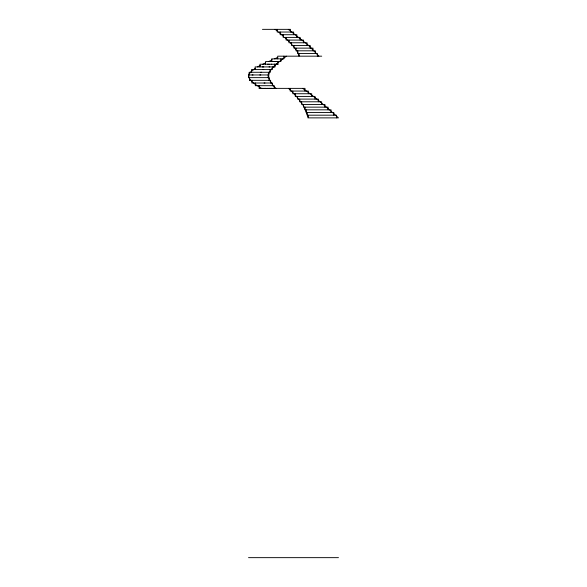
<?xml version="1.0" encoding="UTF-8"?>
<svg xmlns="http://www.w3.org/2000/svg" width="587" height="587" viewBox="0 0 587 587"><rect width="100%" height="100%" fill="white"/><g stroke="black" fill="none" stroke-linecap="round" stroke-linejoin="round"><path stroke-width="0.88" d="M249.468 77.638L249.468 80.324L270.636 80.324L270.636 83.009L271.51 83.009C262.081 71.746 278.935 62.471 286.361 56.176M261.486 88.373C256.952 85.35 251.61 82.664 248.998 77.638L248.851 74.96L249.952 72.942M250.311 72.274L255.396 68.253M257.524 66.911L260.518 65.377M274.672 58.861L277.68 57.328M262.763 64.225L265.684 62.882M268.604 61.54L272.397 59.867M268.303 74.96L268.442 72.274M274.408 61.54L275.802 61.54M268.685 64.225L269.308 64.225M274.261 64.225L274.885 64.225M277.358 64.225L277.981 64.225L277.981 61.54M263.732 66.911L262.213 66.911M273.593 66.911L274.356 66.911M269.213 72.274L269.983 72.274L269.983 69.589M248.851 74.96L249.182 72.274L269.983 72.274M260.687 88.373L261.442 88.373M263.702 88.373L264.451 88.373M267.467 88.373L268.215 88.373M270.475 88.373L271.979 88.373M273.491 88.373L275.076 88.373M262.433 29.35L290.499 29.35L290.499 32.036M321.72 56.176L277.717 56.176L277.717 58.861M277.981 64.225L259.938 64.225L259.938 66.911M268.442 74.96L248.521 74.96L248.521 77.638L248.998 77.638M248.521 77.638L269.059 77.638L269.059 80.324L269.844 80.324M259.183 85.687L259.183 88.373L304.998 88.373L304.998 91.058M248.521 557.65L338.479 557.65M273.014 61.54L273.476 61.54M267.445 64.225L268.068 64.225M271.165 64.225L271.788 64.225M276.125 64.225L276.741 64.225M269.044 66.911L269.8 66.911M262.866 69.589L263.732 69.589M260.716 72.274L261.641 72.274M252.072 74.96L253.034 74.96M259.777 74.96L260.738 74.96M268.611 77.638L268.164 77.638L268.164 74.96M249.468 80.324L250.656 80.324M264.055 83.009L264.994 83.009M257.869 85.687L258.72 85.687M275.912 88.373L273.315 85.687L272.383 85.687L272.383 83.009L251.845 83.009L251.845 80.324M259.183 88.373L259.938 88.373M262.198 88.373L262.947 88.373M265.207 88.373L265.962 88.373M268.971 88.373L269.727 88.373M302.621 88.373C315.351 97.193 326.959 107.568 338.479 117.877L307.918 117.877L307.918 115.191M288.283 29.35L308.623 45.448L318.888 56.176M275.076 29.35L277.247 30.957M278.693 32.036L283.448 36.328M288.533 88.373L293.016 92.665M284.622 37.399L289.156 41.692M290.249 42.763L294.403 47.459M294.028 93.737L298.071 98.433M298.622 99.1L302.085 103.796M294.96 48.127L295.929 49.469M271.957 83.677L273.315 85.687M302.554 104.464L303.78 106.474M296.897 50.812L299.054 55.508M304.191 107.15L308.358 117.202M336.527 117.877L336.527 115.191L307.067 115.191L307.067 112.513M333.82 115.191L333.82 112.513L306.143 112.513L306.143 109.828M331.061 112.513L331.061 109.828L304.939 109.828L304.939 107.15M328.096 109.828L328.096 107.15L303.45 107.15L303.45 104.464M324.934 107.15L324.934 104.464L301.652 104.464L301.652 101.786M321.647 104.464L321.647 101.786L299.693 101.786L299.693 99.1M318.345 101.786L318.345 99.1L297.558 99.1L297.558 96.422M317.384 56.176L317.384 53.498L297.807 53.498L297.807 50.812M315.395 53.498L315.395 50.812L295.98 50.812L295.98 48.127M315.028 99.1L315.028 96.422L295.254 96.422L295.254 93.737M312.988 50.812L312.988 48.127L293.94 48.127L293.94 45.448M311.704 96.422L311.704 93.737L292.803 93.737L292.803 91.058M310.185 48.127L310.185 45.448L291.541 45.448L291.541 42.763M308.358 93.737L308.358 91.058L290.191 91.058L290.191 88.373M307.067 45.448L307.067 42.763L288.958 42.763L288.958 40.077M303.574 42.763L303.574 40.077L286.089 40.077L286.089 37.399M300.148 40.077L300.148 37.399L283.154 37.399L283.154 34.714M299.047 53.498L299.047 56.176M296.861 37.399L296.861 34.714L280.204 34.714L280.204 32.036M293.654 34.714L293.654 32.036L277.189 32.036L277.189 29.35M283.873 56.176L283.873 58.861L271.62 58.861L271.62 61.54M280.902 58.861L280.902 61.54L265.588 61.54L265.588 64.225M275.112 64.225L275.112 66.911L255.11 66.911L255.11 69.589M274.239 88.373L274.239 85.687L255.308 85.687L255.308 83.009M272.353 66.911L272.353 69.589L251.441 69.589L251.441 72.274"/></g></svg>
